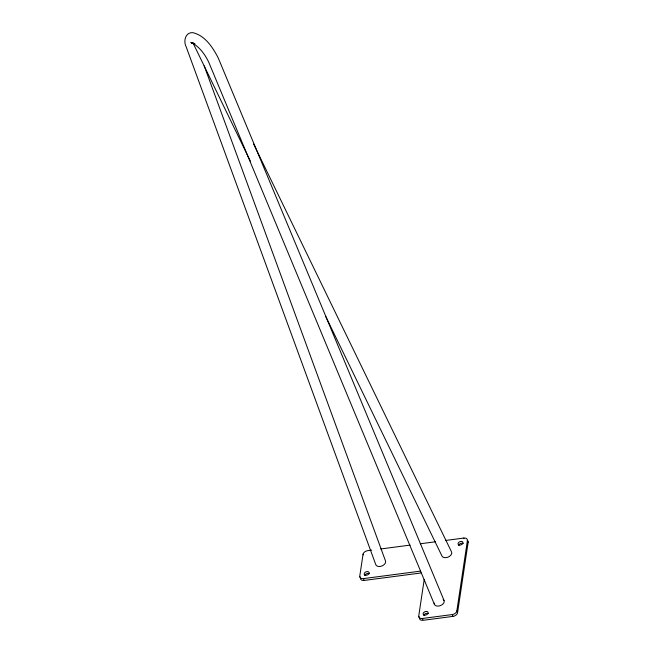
<?xml version="1.0" encoding="UTF-8"?>
<svg xmlns="http://www.w3.org/2000/svg" width="653" height="653" viewBox="0 0 653 653"><rect width="100%" height="100%" fill="white"/><g stroke="black" fill="none" stroke-linecap="round" stroke-linejoin="round"><path stroke-width="0.98" d="M371.696 550.153L367.647 550.683A4.334 2.841 -21.4 0 0 363.052 554.258L359.77 576.117A4.334 2.841 -21.4 0 0 363.46 578.607L363.933 579.823M424.23 579.423L418.736 615.983A4.334 2.841 -21.4 0 0 422.418 618.473L422.899 619.689M457.312 612.204L456.831 610.979L467.409 540.57A4.334 2.841 -21.4 0 0 463.728 538.072L445.517 540.464M467.646 541.174L468.128 542.39L457.549 612.808A4.334 2.841 -21.4 0 1 452.953 616.391L423.136 620.301A4.334 2.841 -21.4 0 1 419.455 617.811L418.973 616.595M380.797 548.961L410.125 545.108M420.238 543.778L435.404 541.794M363.46 578.607L420.434 571.13M421.152 572.959L364.17 580.435A4.334 2.841 -21.4 0 1 360.489 577.946L360.007 576.721M422.418 618.473L452.235 614.563A4.334 2.841 -21.4 0 0 456.831 610.979M193.288 42.82L191.321 42.91L192.553 43.049L190.847 42.306C199.116 46.2 204.805 54.117 208.715 62.149L434.433 604.425M428.303 613.6L426.621 613.298A2.604 1.706 -21.4 0 0 423.87 615.444M253.65 144.101L451.558 551.965A5.208 3.412 -21.4 0 1 448.146 557.091A5.208 3.412 -21.4 0 1 441.942 555.964L325.774 316.558M193.133 43.204L250.548 161.536M444.04 600.434L218.233 57.946C212.813 47.457 204.993 35.401 192.749 32.65C185.313 32.119 183.191 41.376 186.178 46.828L375.85 564.812A5.2 3.412 -21.4 0 0 382.046 565.931A5.2 3.412 -21.4 0 0 385.45 560.821L204.185 65.822M463.728 538.072L463.965 538.684M452.48 615.167L452.953 616.391M363.052 554.258L363.288 554.87M443.142 599.389A5.2 3.412 -21.4 0 1 440.628 605.543A5.2 3.412 -21.4 0 1 434.261 603.078M194.986 43.841A5.2 3.51 -25.9 0 1 193.574 43.294M458.741 545.41A2.604 1.706 -21.4 0 1 460.528 543.525A2.604 1.706 -21.4 0 1 463.173 543.565M364.905 575.579A2.604 1.706 -21.4 0 1 366.684 573.693A2.604 1.706 -21.4 0 1 369.337 573.734M467.238 540.406A4.334 2.841 -21.4 0 1 468.128 542.39M424.156 615.036A2.604 1.706 -21.4 0 0 428.123 612.963A2.604 1.706 -21.4 0 0 424.63 611.877A2.604 1.706 -21.4 0 0 424.156 615.036M459.035 544.994A2.604 1.706 -21.4 0 0 462.993 542.929A2.604 1.706 -21.4 0 0 459.508 541.843A2.604 1.706 -21.4 0 0 459.035 544.994M365.19 575.162A2.604 1.706 -21.4 0 0 369.157 573.097A2.604 1.706 -21.4 0 0 365.664 572.012A2.604 1.706 -21.4 0 0 365.19 575.162"/></g></svg>
